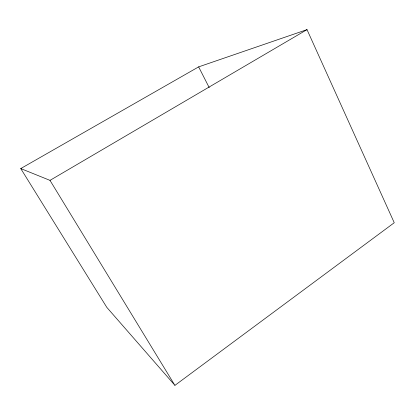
<?xml version="1.0" encoding="UTF-8"?>
<svg xmlns="http://www.w3.org/2000/svg" width="415" height="415" viewBox="0 0 415 415"><rect width="100%" height="100%" fill="white"/><g stroke="black" fill="none" stroke-linecap="round" stroke-linejoin="round"><path stroke-width="0.62" d="M174.912 385.369L394.25 222.736L307.012 29.631L198.645 66.877L20.75 168.568L106.811 307.37L174.912 385.369L49.992 180.369L20.75 168.568M49.992 180.369L307.012 29.631M198.645 66.877L209.212 87.627"/></g></svg>
